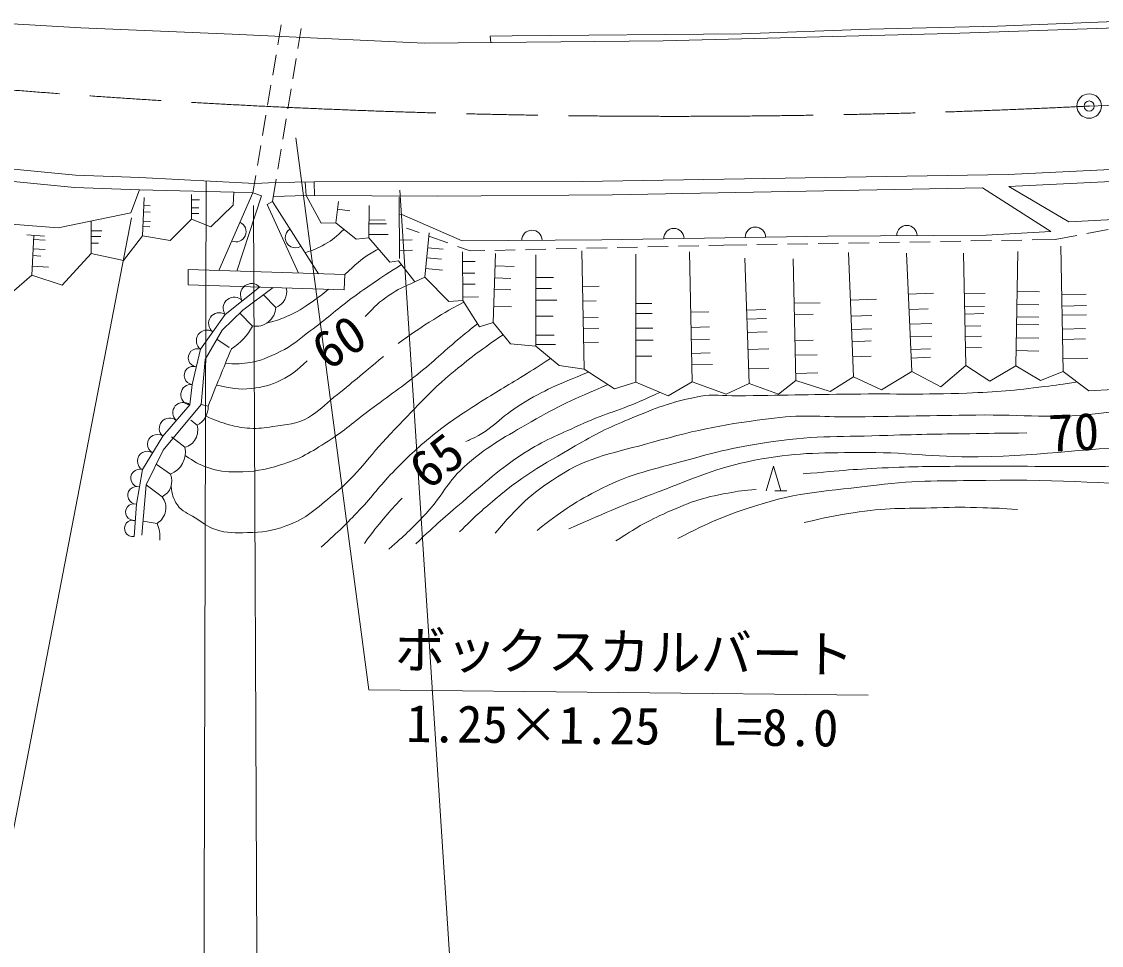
# Model space of a CAD drawing. Units: millimetres, scale not verified. Extents: x 40000 to 680000, y 20000 to 380000.
# Drawn here: x 116038 to 169004, y 238299 to 283617 of the extents above; entities that cross this region are included whole.
import ezdxf
from ezdxf.enums import TextEntityAlignment as Align

# ---------------------------------------------------------------- set-up
doc = ezdxf.new("R2010")
doc.units = ezdxf.units.MM
doc.header["$LTSCALE"] = 1000
doc.header["$PDMODE"] = 32
doc.header["$PDSIZE"] = 500
doc.linetypes.add('CHAIN', pattern=[18.5, 12, -1.5, 3.5, -1.5])
for name, color, linetype, lineweight in [('M-BGD', 7, 'Continuous', 13), ('M-BMK', 2, 'CHAIN', 13), ('M-BMK-SRVR', 3, 'Continuous', 13), ('M-STR-HTXT', 7, 'Continuous', 13)]:
    doc.layers.add(name, color=color, linetype=linetype, lineweight=lineweight)
doc.styles.add('ＭＳ ゴシック', font='')
doc.styles.get('ＭＳ ゴシック').set_extended_font_data('MS Gothic')

msp = doc.modelspace()

# ---------------------------------------------------------------- linework, layer by layer
at = {"layer": 'M-BGD'}
for p, q in [((128603, 282473), (128769, 283459)), ((129750, 283281), (129587, 282295)), ((128354, 280993), (128520, 281979)), ((129505, 281801), (129342, 280815)), ((128104, 279514), (128271, 280500)), ((129260, 280322), (129097, 279335)), ((127855, 278035), (128021, 279021)), ((129015, 278842), (128852, 277855)), ((127606, 276556), (127772, 277542)), ((128771, 277362), (128607, 276375)), ((121842, 275962), (127481, 275667)), ((127380, 275213), (127523, 276063)), ((127481, 275667), (128500, 275723)), ((128526, 275882), (128345, 274789)), ((130397, 275749), (128500, 275723)), ((129991, 275078), (129955, 275743)), ((166528, 273314), (163168, 275462)), ((164458, 275521), (167406, 273795)), ((121819, 275362), (121399, 274238)), ((126455, 275242), (121819, 275362)), ((121964, 273114), (122047, 274986)), ((124379, 273926), (124369, 275130)), ((125718, 271410), (127380, 275213)), ((127380, 275213), (126455, 275242)), ((127799, 275073), (126591, 271381)), ((127380, 275213), (127799, 275073)), ((128387, 275043), (129991, 275078)), ((134570, 272003), (134560, 274984)), ((122030, 274599), (122337, 274585)), ((124371, 274866), (124762, 274869)), ((124375, 274473), (124731, 274476)), ((128078, 274645), (128345, 274789)), ((128078, 274645), (129618, 271280)), ((128345, 274789), (130598, 271248)), ((131451, 273742), (131580, 274799)), ((131532, 274411), (132139, 274337)), ((133064, 273002), (133080, 274593)), ((122015, 274279), (122349, 274265)), ((124377, 274195), (124737, 274198)), ((133073, 273891), (133869, 273883)), ((119456, 272241), (119445, 273832)), ((119448, 273346), (119971, 273350)), ((121984, 273567), (122331, 273551)), ((121995, 273821), (122355, 273805)), ((133071, 273699), (133938, 273690)), ((134924, 273486), (135538, 273265)), ((168287, 273217), (169342, 273416)), ((116288, 273159), (117161, 273085)), ((116538, 271172), (116640, 273129)), ((116629, 272927), (117196, 272898)), ((119450, 273069), (119919, 273072)), ((133066, 273176), (134026, 273166)), ((134567, 272902), (135196, 272904)), ((135818, 271081), (136024, 273256)), ((136009, 273096), (136950, 272757)), ((158106, 272778), (159106, 272795)), ((159606, 272804), (160606, 272821)), ((161106, 272830), (162106, 272847)), ((162606, 272855), (163606, 272873)), ((164106, 272881), (165105, 272898)), ((165605, 272907), (166739, 272926)), ((166739, 272926), (167795, 273125)), ((116605, 272466), (117196, 272435)), ((119453, 272751), (119806, 272754)), ((134569, 272395), (135214, 272398)), ((135954, 272522), (136716, 272450)), ((137420, 272588), (138034, 272367)), ((137679, 269930), (137658, 272315)), ((138034, 272367), (138755, 272384)), ((139255, 272395), (140255, 272417)), ((140755, 272428), (141754, 272451)), ((142254, 272462), (143254, 272485)), ((143627, 266559), (143512, 272379)), ((143754, 272496), (144754, 272518)), ((145253, 272530), (146253, 272552)), ((146753, 272563), (147753, 272586)), ((148253, 272597), (149252, 272619)), ((148930, 265942), (148792, 272326)), ((149752, 272631), (150473, 272647)), ((150473, 272647), (151607, 272666)), ((152107, 272675), (153107, 272692)), ((153607, 272701), (154607, 272718)), ((155107, 272727), (156107, 272744)), ((156844, 266189), (156594, 272284)), ((156607, 272752), (157606, 272769)), ((159701, 266446), (159446, 272255)), ((162352, 266744), (162238, 272255)), ((164808, 266723), (164902, 272332)), ((167131, 266456), (167010, 272599)), ((116588, 272137), (116980, 272117)), ((135908, 272029), (136629, 271961)), ((137662, 271850), (138289, 271856)), ((139177, 268861), (139284, 272239)), ((141263, 267689), (141258, 272169)), ((146166, 265932), (146171, 272204)), ((151725, 265870), (151515, 272017)), ((154017, 266014), (153892, 271987)), ((116561, 271613), (117350, 271572)), ((135858, 271497), (136681, 271419)), ((137667, 271274), (138271, 271279)), ((139265, 271641), (140193, 271611)), ((137672, 270732), (138289, 270738)), ((139246, 271042), (140036, 271017)), ((141259, 271069), (142132, 271070)), ((127907, 270216), (128509, 269598)), ((139228, 270484), (140036, 270458)), ((141260, 270527), (142028, 270528)), ((143547, 270617), (144369, 270633)), ((159534, 270246), (160772, 270300)), ((162279, 270279), (163296, 270300)), ((164869, 270387), (165963, 270368)), ((167057, 270226), (168250, 270250)), ((137677, 270102), (138446, 270109)), ((139202, 269647), (140071, 269620)), ((141261, 269950), (142290, 269952)), ((143561, 269903), (144229, 269917)), ((146169, 269782), (146954, 269782)), ((153938, 269798), (155217, 269825)), ((156690, 269950), (157980, 270003)), ((162292, 269626), (163266, 269647)), ((164858, 269733), (165934, 269715)), ((167068, 269661), (168280, 269685)), ((126741, 269322), (127368, 268684)), ((141262, 269164), (142115, 269165)), ((143577, 269081), (144316, 269095)), ((146168, 269299), (146964, 269299)), ((148856, 269360), (149752, 269379)), ((151603, 269466), (152544, 269498)), ((153949, 269241), (154861, 269260)), ((156722, 269159), (157742, 269201)), ((159567, 269487), (160504, 269528)), ((162300, 269271), (163237, 269290)), ((164849, 269139), (165934, 269121)), ((167077, 269216), (168280, 269240)), ((143587, 268556), (144351, 268571)), ((146168, 268580), (146995, 268579)), ((148872, 268617), (149782, 268637)), ((151618, 269020), (152574, 269053)), ((156749, 268507), (157742, 268548)), ((159599, 268767), (160682, 268815)), ((162312, 268680), (163088, 268696)), ((164842, 268753), (165934, 268735)), ((167090, 268534), (168221, 268557)), ((125615, 268035), (126217, 267636)), ((141263, 268238), (142167, 268239)), ((148885, 268023), (149782, 268043)), ((151640, 268366), (152604, 268399)), ((159626, 268145), (160682, 268191)), ((162322, 268175), (163118, 268191)), ((164831, 268100), (165934, 268081)), ((167100, 268030), (168221, 268052)), ((141263, 267784), (142220, 267785)), ((143601, 267875), (144334, 267890)), ((146167, 267984), (147026, 267983)), ((151669, 267533), (152693, 267568)), ((153976, 267965), (154861, 267983)), ((156773, 267915), (157712, 267954)), ((159653, 267525), (160623, 267568)), ((162334, 267611), (163118, 267627)), ((146167, 267203), (146954, 267202)), ((148900, 267340), (149812, 267360)), ((153991, 267248), (155069, 267271)), ((156803, 267174), (157712, 267211)), ((159671, 267110), (160623, 267152)), ((164821, 267476), (165934, 267458)), ((167119, 267077), (168339, 267101)), ((148912, 266773), (149931, 266795)), ((151701, 266583), (152693, 266617)), ((154010, 266357), (155099, 266379)), ((124839, 264829), (125189, 264758)), ((124346, 264059), (124644, 263812)), ((123391, 263247), (124048, 262733)), ((122646, 261903), (123339, 261418)), ((152560, 260606), (152920, 261806)), ((152920, 261806), (153280, 260606)), ((122149, 260898), (122928, 260308)), ((153580, 260606), (152980, 260606)), ((122682, 259003), (121997, 259110))]:
    msp.add_line(p, q, dxfattribs=at)
for points in [[(69968, 289808), (78337, 288115), (87692, 286600), (96543, 285264), (105483, 284373), (111364, 283749), (118938, 283303), (126363, 283006), (135778, 282561), (147510, 282680), (161589, 283036), (174538, 283482), (187287, 283892), (200792, 284189), (212603, 284783), (213913, 284731)], [(213913, 284731), (213913, 285202), (205475, 284888), (197770, 284608), (191602, 284399), (184247, 284154), (178534, 283875), (170078, 283630), (163911, 283385), (157624, 283240), (151375, 283024), (140107, 282913), (139027, 282903), (139058, 282594)], [(68648, 282900), (81557, 280420), (89695, 279351), (100239, 277866), (107367, 277182), (118678, 276084), (121842, 275962)], [(68535, 282311), (81461, 279827), (89614, 278756), (100169, 277270), (107310, 276585), (118638, 275485), (121819, 275362)], [(164429, 276120), (175140, 276644), (188933, 277278), (202688, 277897), (214933, 278526), (222465, 278928), (232429, 279383), (248030, 279942), (266829, 280833), (283532, 281409), (293409, 281866), (305471, 282058), (312803, 282215), (321503, 282023), (332230, 281656), (342220, 281446), (354116, 281202), (365282, 281010), (376900, 280730), (394260, 280451)], [(164458, 275521), (175168, 276045), (188960, 276679), (202717, 277298), (214964, 277927), (222494, 278329), (232453, 278783), (248055, 279342), (266854, 280233), (283556, 280810), (293428, 281266), (305483, 281458), (312803, 281615), (321486, 281423), (332214, 281056), (342207, 280847), (354105, 280602), (365269, 280410), (376888, 280130), (394250, 279851)], [(121399, 274238), (117840, 273498), (106732, 274359), (86446, 276497), (68081, 279927)], [(436834, 279068), (434748, 277970), (409293, 278233), (398653, 278320), (386982, 278495), (370227, 278722), (352441, 279193), (331982, 279525), (314727, 279809), (281332, 278819), (265992, 278488), (242789, 277185), (224980, 276371), (216751, 276214), (210077, 275731), (195187, 275060), (188233, 274745), (175600, 274214), (167406, 273795)], [(164429, 276120), (143533, 275779), (130397, 275749), (130407, 275077)], [(163168, 275462), (145020, 275124), (136441, 275054), (129991, 275078)], [(115161, 269990), (116538, 271172), (118028, 270689), (119456, 272241), (121039, 271902), (121964, 273114), (123331, 272878), (124379, 273926), (125325, 273546), (126424, 274605), (126455, 275242)], [(129991, 275078), (130731, 273722), (131451, 273742), (132448, 272941), (133064, 273002), (134102, 271810), (134524, 271882), (135335, 270844), (135818, 271081), (136990, 269888), (137679, 269930), (138496, 268651), (139177, 268861), (140020, 267802), (141263, 267689), (142404, 266744), (143627, 266559), (145117, 265603), (146166, 265932), (147748, 265253), (148930, 265942), (150595, 265336), (151725, 265870), (153164, 265346), (154017, 266014), (155703, 265469), (156844, 266189), (158210, 265552), (159701, 266446), (161129, 265695), (162352, 266744), (163534, 265973), (164808, 266723), (166021, 266014), (167131, 266456), (168395, 265510), (169577, 265572)], [(166528, 273314), (163353, 273139), (155573, 273098), (144494, 272913), (137643, 272856), (134694, 274151), (134563, 274141)], [(127713, 270591), (126018, 269256), (124813, 267544), (124411, 265814), (124288, 264819), (122961, 263281), (121965, 261639), (121668, 259944), (121556, 258356)], [(121939, 258417), (122149, 260898), (122987, 262593), (124839, 264829), (125049, 267048), (125870, 268480), (126883, 269459), (128386, 270571)]]:
    msp.add_lwpolyline(points, dxfattribs=at)
msp.add_lwpolyline([(124214, 271460), (124208, 270699), (131868, 270464), (131899, 271204)], close=True, dxfattribs=at)
for centre, radius, start, end in [((126549, 273312), 500, 246.3942, 66.3942), ((129472, 273018), 500, 122.4655, 302.4655), ((141069, 272885), 500, 0.4727, 180.4727), ((148034, 272972), 500, 0.9566, 180.9566), ((152033, 273039), 500, 0.9566, 180.9566), ((159463, 273118), 500, 0.3028, 180.3028), ((127315, 270225), 541, 42.57, 213.8856), ((128238, 270360), 808, 289.6009, 13.702), ((126467, 269558), 541, 42.57, 213.8856), ((127536, 269643), 973, 260.0403, 357.4051), ((125736, 268814), 524, 57.4819, 232.2208), ((124780, 270041), 2922, 302.0351, 332.3281), ((125134, 267958), 524, 57.4819, 232.2208), ((124661, 267124), 447, 70.1219, 263.7198), ((323910, 185594), 213909, 157.46804, 158.27929), ((124460, 266259), 447, 70.1219, 263.7198), ((124351, 265316), 502, 83.1898, 262.8076), ((123963, 264429), 508, 50.0796, 228.2903), ((124171, 264715), 1019, 297.6894, 2.4193), ((123299, 263660), 508, 50.0796, 228.2903), ((123814, 263567), 866, 285.6839, 16.4852), ((122695, 262881), 481, 56.449, 241.0872), ((122912, 262497), 1161, 291.5968, 11.7483), ((122197, 262059), 481, 56.449, 241.0872), ((121827, 261226), 435, 71.4682, 268.6506), ((122546, 261081), 862, 296.316, 23.0377), ((121678, 260379), 435, 71.4682, 268.6506), ((122235, 259763), 882, 300.4244, 38.173), ((121548, 259553), 408, 73.0145, 278.9307), ((121493, 258759), 408, 73.0145, 278.9307), ((121005, 258293), 1821, 356.6089, 22.9378)]:
    msp.add_arc(centre, radius, start, end, dxfattribs=at)
for points, knots in [([(129941, 272280), (130395, 272429), (130557, 272488), (130916, 272694), (131317, 272923), (131457, 273060), (131849, 273422)], [0, 0, 0, 0, 1, 1, 1, 2, 2, 2, 2]), ([(131899, 271204), (132460, 271723), (132623, 271928), (133181, 272257), (133319, 272338), (133370, 272373), (133541, 272455)], [0, 0, 0, 0, 1, 1, 1, 2, 2, 2, 2]), ([(126037, 266854), (126514, 266814), (126696, 266820), (127114, 266872), (127771, 266953), (128116, 267146), (128717, 267427), (129353, 267723), (129631, 268030), (130197, 268444), (131004, 269035), (131406, 269432), (132211, 270027), (133145, 270716), (133478, 270927), (134667, 271699)], [0, 0, 0, 0, 1, 1, 1, 2, 2, 2, 3, 3, 3, 4, 4, 4, 5, 5, 5, 5]), ([(132895, 269155), (133385, 269665), (133558, 269853), (134066, 270193), (134529, 270503), (134740, 270596), (135335, 270844)], [0, 0, 0, 0, 1, 1, 1, 2, 2, 2, 2]), ([(128075, 268832), (128520, 268944), (128667, 268994), (129029, 269143), (129575, 269367), (129852, 269564), (130335, 269903), (130641, 270119), (130750, 270200), (131095, 270488)], [0, 0, 0, 0, 1, 1, 1, 2, 2, 2, 3, 3, 3, 3]), ([(134505, 267821), (135224, 268338), (135425, 268481), (136036, 268870), (136681, 269279), (136910, 269405), (137725, 269857)], [0, 0, 0, 0, 1, 1, 1, 2, 2, 2, 2]), ([(124061, 262334), (124522, 262018), (124711, 261898), (125179, 261735), (125700, 261554), (126025, 261535), (126577, 261530), (127434, 261522), (127924, 261623), (128745, 261869), (129719, 262162), (130214, 262491), (131074, 263035), (131913, 263565), (132315, 263960), (133109, 264556), (134093, 265293), (134665, 265680), (135627, 266447), (136410, 267071), (136795, 267486), (137569, 268122), (137893, 268388), (137997, 268475), (138403, 268796)], [0, 0, 0, 0, 1, 1, 1, 2, 2, 2, 3, 3, 3, 4, 4, 4, 5, 5, 5, 6, 6, 6, 7, 7, 7, 8, 8, 8, 8]), ([(123368, 260820), (123425, 260426), (123464, 260214), (123681, 259904), (123920, 259563), (124196, 259505), (124545, 259277), (124927, 259028), (125130, 258849), (125562, 258702), (126139, 258506), (126505, 258542), (127114, 258548), (127863, 258555), (128299, 258625), (129005, 258877), (130039, 259246), (130497, 259735), (131348, 260429), (132578, 261432), (133023, 262253), (134133, 263388), (135346, 264629), (135957, 265403), (137299, 266502), (138187, 267230), (138522, 267486), (139660, 268254)], [0, 0, 0, 0, 1, 1, 1, 2, 2, 2, 3, 3, 3, 4, 4, 4, 5, 5, 5, 6, 6, 6, 7, 7, 7, 8, 8, 8, 9, 9, 9, 9]), ([(125085, 264263), (125597, 264040), (125763, 263961), (126222, 263844), (126612, 263744), (126837, 263693), (127239, 263669), (127677, 263644), (127926, 263680), (128359, 263751), (129059, 263867), (129504, 263848), (130117, 264204), (130653, 264515), (130876, 264803), (131360, 265190), (132322, 265961), (132621, 266216), (133796, 267194)], [0, 0, 0, 0, 1, 1, 1, 2, 2, 2, 3, 3, 3, 4, 4, 4, 5, 5, 5, 6, 6, 6, 6]), ([(125603, 265789), (126338, 265629), (126646, 265547), (127314, 265620), (127894, 265683), (128226, 265770), (128753, 266021), (129318, 266290), (129527, 266496), (130038, 266976)], [0, 0, 0, 0, 1, 1, 1, 2, 2, 2, 3, 3, 3, 3]), ([(130740, 257835), (131656, 258684), (131915, 258921), (132620, 259664), (133280, 260360), (133575, 260817), (134244, 261504), (134974, 262252), (135394, 262667), (136207, 263323), (137039, 263994), (137551, 264313), (138448, 264895), (139300, 265449), (139808, 265709), (140667, 266252), (141183, 266577), (141348, 266682), (141981, 267094)], [0, 0, 0, 0, 1, 1, 1, 2, 2, 2, 3, 3, 3, 4, 4, 4, 5, 5, 5, 6, 6, 6, 6]), ([(137834, 263020), (137949, 263060), (137984, 263082), (138079, 263125), (139142, 263604), (139526, 264235), (140525, 264837), (141753, 265578), (142264, 265769), (143836, 266424)], [0, 0, 0, 0, 1, 1, 1, 2, 2, 2, 3, 3, 3, 3]), ([(154379, 261425), (156375, 261608), (156919, 261661), (158551, 261733), (160031, 261799), (160862, 261793), (162344, 261805), (164720, 261825), (166051, 261785), (168428, 261785), (170599, 261784), (171816, 261772), (173988, 261795), (176822, 261825), (178409, 261869), (181243, 261929), (183780, 261982), (185212, 261846), (187738, 262083), (189586, 262256), (190601, 262516), (192435, 262802), (195258, 263243), (196836, 263511), (199660, 263943), (201452, 264217), (202477, 264250), (204254, 264611), (206627, 265093), (207900, 265632), (210287, 266039), (211669, 266276), (212151, 266354), (213843, 266543)], [0, 0, 0, 0, 1, 1, 1, 2, 2, 2, 3, 3, 3, 4, 4, 4, 5, 5, 5, 6, 6, 6, 7, 7, 7, 8, 8, 8, 9, 9, 9, 10, 10, 10, 11, 11, 11, 11]), ([(137520, 258582), (138291, 259369), (138559, 259591), (139267, 260190), (140783, 261471), (141798, 261984), (143512, 262985), (144511, 263568), (145118, 263815), (146185, 264260), (147353, 264747), (148036, 264980), (149276, 265228), (149988, 265371), (150409, 265248), (151136, 265259), (153349, 265294), (154588, 265316), (156801, 265343), (158992, 265370), (160221, 265308), (162410, 265392), (163896, 265450), (164728, 265521), (166202, 265711), (166835, 265792), (167047, 265817), (167817, 265942)], [0, 0, 0, 0, 1, 1, 1, 2, 2, 2, 3, 3, 3, 4, 4, 4, 5, 5, 5, 6, 6, 6, 7, 7, 7, 8, 8, 8, 9, 9, 9, 9]), ([(134060, 257744), (134876, 258462), (135109, 258686), (135738, 259333), (136656, 260278), (136902, 261064), (137904, 261919), (139017, 262869), (139765, 263249), (141031, 263981), (142445, 264798), (142996, 265028), (144791, 265812)], [0, 0, 0, 0, 1, 1, 1, 2, 2, 2, 3, 3, 3, 4, 4, 4, 4]), ([(135371, 258006), (136455, 259013), (136756, 259285), (137677, 260067), (138817, 261036), (139428, 261627), (140682, 262443), (141682, 263094), (142326, 263319), (143407, 263824), (144538, 264351), (145235, 264494), (146378, 264994), (146756, 265160), (146882, 265212), (147342, 265428)], [0, 0, 0, 0, 1, 1, 1, 2, 2, 2, 3, 3, 3, 4, 4, 4, 5, 5, 5, 5]), ([(139260, 258524), (140439, 259880), (140965, 260417), (142320, 261286), (143950, 262333), (145119, 262450), (146983, 262979), (149270, 263629), (150592, 263880), (152953, 264167), (154519, 264358), (155414, 264203), (156992, 264227), (159277, 264261), (160558, 264282), (162843, 264316), (165244, 264352), (166608, 264104), (168991, 264405), (169765, 264503), (170050, 264526), (170964, 264709)], [0, 0, 0, 0, 1, 1, 1, 2, 2, 2, 3, 3, 3, 4, 4, 4, 5, 5, 5, 6, 6, 6, 7, 7, 7, 7]), ([(148227, 258263), (149863, 259100), (150450, 259339), (151947, 259835), (154213, 260587), (155601, 260576), (157969, 260873), (160050, 261135), (161237, 261080), (163334, 261110), (167201, 261165), (169365, 260942), (173231, 260822), (175503, 260751), (176775, 260621), (179048, 260627), (180904, 260631), (181943, 260717), (183796, 260822), (186544, 260978), (188090, 261000), (190826, 261305), (193074, 261556), (194318, 261823), (196560, 262127), (199073, 262467), (200516, 262426), (203004, 262918), (204275, 263170), (204941, 263497), (206190, 263843), (206987, 264065), (207242, 264135), (208235, 264398)], [0, 0, 0, 0, 1, 1, 1, 2, 2, 2, 3, 3, 3, 4, 4, 4, 5, 5, 5, 6, 6, 6, 7, 7, 7, 8, 8, 8, 9, 9, 9, 10, 10, 10, 11, 11, 11, 11]), ([(141324, 258655), (142567, 259630), (143028, 259950), (144235, 260585), (145768, 261391), (146752, 261585), (148423, 262041), (150153, 262513), (151132, 262771), (152908, 263021), (155082, 263326), (156327, 263240), (158521, 263318), (160214, 263378), (161164, 263382), (162858, 263407), (163832, 263421), (164140, 263426), (165353, 263437)], [0, 0, 0, 0, 1, 1, 1, 2, 2, 2, 3, 3, 3, 4, 4, 4, 5, 5, 5, 6, 6, 6, 6]), ([(142881, 258731), (144943, 259644), (145523, 259897), (147256, 260543), (149080, 261222), (150078, 261732), (151990, 262097), (153967, 262475), (155115, 262457), (157127, 262482), (159408, 262510), (160682, 262239), (162962, 262272), (166410, 262323), (168327, 262710), (171773, 262826), (174556, 262920), (176119, 262960), (178902, 262862), (180700, 262799), (181699, 262563), (183497, 262565), (184832, 262567), (185615, 262623), (186881, 263045), (187294, 263182), (187461, 263228), (187921, 263443)], [0, 0, 0, 0, 1, 1, 1, 2, 2, 2, 3, 3, 3, 4, 4, 4, 5, 5, 5, 6, 6, 6, 7, 7, 7, 8, 8, 8, 9, 9, 9, 9]), ([(145191, 258143), (146220, 258815), (146573, 259024), (147524, 259462), (148704, 260006), (149408, 260269), (150689, 260490), (151227, 260582), (151434, 260623), (152077, 260664)], [0, 0, 0, 0, 1, 1, 1, 2, 2, 2, 3, 3, 3, 3]), ([(132855, 258023), (133315, 258642), (133440, 258818), (133851, 259299), (134174, 259677), (134288, 259802), (134707, 260242)], [0, 0, 0, 0, 1, 1, 1, 2, 2, 2, 2]), ([(154432, 259037), (155537, 259316), (155883, 259377), (156825, 259526), (158419, 259778), (159336, 259720), (160949, 259771), (161822, 259798), (162312, 259798), (163185, 259771), (163854, 259750), (164076, 259739), (164897, 259683)], [0, 0, 0, 0, 1, 1, 1, 2, 2, 2, 3, 3, 3, 4, 4, 4, 4])]:
    msp.add_open_spline(points, degree=3, knots=knots, dxfattribs=at)
at = {"layer": 'M-BMK'}
msp.add_line((168404, 279474), (268522, 282848), dxfattribs=at)
msp.add_arc((148074, 689183), 410214, 258.93637, 272.8407, dxfattribs=at)
at = {"layer": 'M-BMK-SRVR'}
msp.add_circle((168404, 279474), 600, dxfattribs=at)
msp.add_point((168404, 279474), dxfattribs=at)
at = {"layer": 'M-STR-HTXT'}
msp.add_line((121436, 273992), (114556, 238387), dxfattribs=at)
for points in [[(134598, 275346), (137553, 229812), (436118, 230541), (436834, 279068)], [(129496, 277920), (133075, 250841), (157567, 250580)], [(125094, 275792), (124980, 234148), (121238, 234207)], [(127418, 274589), (127587, 234238), (135641, 234168)]]:
    msp.add_lwpolyline(points, dxfattribs=at)

# ---------------------------------------------------------------- texts
at = {"layer": 'M-BGD', "style": 'ＭＳ ゴシック'}
for s, rotation, p in [('60', 32.69, (132392, 266670)), ('70', 2.255, (167701, 262019)), ('65', 37.837, (137284, 260922))]:
    msp.add_text(s, height=1833, rotation=rotation, dxfattribs=at).set_placement(p, align=Align.BOTTOM_CENTER)
at = {"layer": 'M-STR-HTXT', "style": 'ＭＳ ゴシック'}
for s, p in [('ボックスカルバート', (145590, 251230)), ('1.25×1.25\u3000L=8.0', (145490, 247616))]:
    msp.add_text(s, height=1833, rotation=359.389, dxfattribs=at).set_placement(p, align=Align.BOTTOM_CENTER)

doc.saveas('drawing.dxf')
